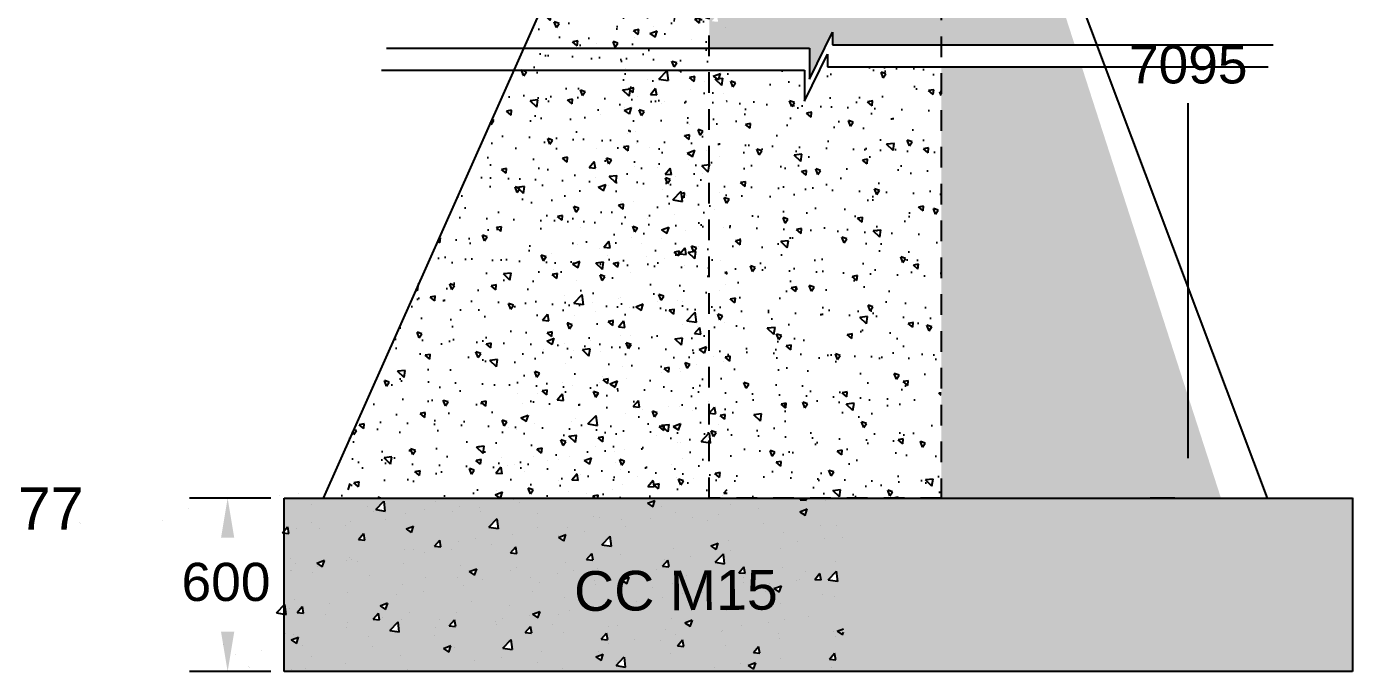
# Model space of a CAD drawing. Header units: metres. Extents: x 323 to 450, y 282 to 479.
# Drawn here: x 377.26 to 385.43, y 293.18 to 297.16 of the extents above; entities that cross this region are included whole.
import ezdxf

# ---------------------------------------------------------------- set-up
doc = ezdxf.new("R2010")
doc.units = ezdxf.units.M
doc.header["$MEASUREMENT"] = 0
doc.linetypes.add('HIDDEN', pattern=[9.525, 6.35, -3.175])
for name, color, linetype in [('DIMENSION', 255, 'Continuous'), ('DRAWING', 7, 'Continuous'), ('HATCH', 7, 'Continuous'), ('TEXT', 255, 'Continuous')]:
    doc.layers.add(name, color=color, linetype=linetype)
doc.styles.get("Standard").update_dxf_attribs({"font": 'arial.ttf'})
pattern_1 = [(140, (0.68134, 1.4796), (0.03137607, 0.3586301), [0.0375, -0.4125]), (85, (0.68134, 1.4796), (-0.37609607, -0.06937567), [0.03, -0.33]), (190.4514, (0.68396, 1.50948), (-0.34471977, 0.2892547), [0.0318701, -0.35057106]), (136.1842, (0.58134, 1.4796), (0.0827595, 0.53362052), [0.05625, -0.61875]), (186.6356, (0.58824, 1.52406), (-0.48705894, 0.46733135), [0.04780514, -0.5258565]), (81.1842, (0.58134, 1.4796), (-0.4870593, 0.467331), [0.045, -0.495]), (111, (0.60634, 1.5296), (0.20130945, 0.29845353), [0.0375, -0.4125]), (56, (0.60634, 1.5296), (-0.36257502, 0.12165767), [0.03, -0.33]), (161.4514, (0.62312, 1.55446), (-0.16126525, 0.42011131), [0.0318701, -0.35057106]), (127.5, (0.68134, 1.47959), (-0.166446927, 0.006079928), [0, -0.326, 0, -0.335, 0, -0.33125]), (97.5, (0.68134, 1.47959), (-0.197205856, 0.13153477), [0, -0.191, 0, -0.3185, 0, -0.12625]), (57.5, (0.68134, 1.36809), (0.011277436, 0.266911218), [0, -0.125, 0, -0.39, 0, -0.5175]), (47.5, (0.68134, 1.3181), (-0.05005249, 0.29159308), [0, -0.1625, 0, -0.259, 0, -0.3675])]

msp = doc.modelspace()

# ---------------------------------------------------------------- hatches: boundary and pattern name
at = {"layer": 'HATCH', "ltscale": 0.02}
h = msp.add_hatch(dxfattribs=at)
h.set_pattern_fill('AR-CONC', color=256, scale=0.05, angle=90, style=0)
h.set_pattern_definition(pattern_1)
h.paths.add_polyline_path([(382.89786, 300.99627), (381.78721, 300.99627), (381.78721, 299.84691), (381.46221, 299.84691), (381.46221, 299.59118), (381.46792, 299.59118), (381.53986, 299.59118), (381.53825, 299.59989), (381.4989, 299.60333), (381.53064, 299.64116), (381.53986, 299.59118), (382.89786, 299.59118)])
h.paths.add_polyline_path([(382.89786, 299.59118), (381.46792, 299.59118), (381.46792, 297.02223), (382.08659, 297.02223), (382.08659, 296.83021), (382.22756, 297.12069), (382.22756, 297.04149), (382.89786, 297.04149)])
h.paths.add_polyline_path([(381.5229, 297.18393), (381.48354, 297.18737), (381.51528, 297.2252)], flags=16)
h.paths.add_polyline_path([(383.7642, 296.90633), (382.89786, 296.90633), (382.89786, 294.24915), (384.62161, 294.24915)])
h.paths.add_polyline_path([(385.43222, 294.24915), (382.06425, 294.24915), (382.06675, 294.23558), (382.0274, 294.23902), (382.0359, 294.24915), (381.46792, 294.24915), (380.1818, 294.24915), (380.18118, 294.2473), (380.17844, 294.24915), (378.84838, 294.24915), (378.84838, 294.04691), (378.86979, 294.07242), (378.8774, 294.03115), (378.84838, 294.03369), (378.84838, 293.5896), (378.85314, 293.59456), (378.8604, 293.53215), (378.84838, 293.53401), (378.84838, 293.18028), (385.43222, 293.18028)])
h.paths.add_polyline_path([(382.25982, 293.736), (382.20137, 293.74507), (382.25256, 293.79841)], flags=16)
h.paths.add_polyline_path([(382.24804, 293.2528), (382.20869, 293.25624), (382.24043, 293.29406)], flags=16)
h.paths.add_polyline_path([(382.1574, 293.74419), (382.11805, 293.74763), (382.14978, 293.78546)], flags=16)
h.paths.add_polyline_path([(382.05887, 294.14266), (382.02591, 294.16489), (382.0723, 294.1827)], flags=16)
h.paths.add_polyline_path([(381.89992, 293.66894), (381.86696, 293.69117), (381.91335, 293.70898)], flags=0)
h.paths.add_polyline_path([(381.77947, 293.29379), (381.74012, 293.29723), (381.77186, 293.33506)], flags=16)
h.paths.add_polyline_path([(381.74096, 293.19521), (381.708, 293.21744), (381.7544, 293.23525)], flags=16)
h.paths.add_polyline_path([(381.68883, 293.78518), (381.64947, 293.78863), (381.68121, 293.82645)], flags=0)
h.paths.add_polyline_path([(381.56261, 293.84413), (381.50416, 293.8532), (381.55535, 293.90654)], flags=16)
h.paths.add_polyline_path([(381.50997, 293.93196), (381.47701, 293.95419), (381.5234, 293.972)], flags=16)
h.paths.add_polyline_path([(381.35102, 293.45823), (381.31806, 293.48046), (381.36445, 293.49827)], flags=16)
h.paths.add_polyline_path([(381.3109, 293.33479), (381.27155, 293.33823), (381.30329, 293.37605)], flags=16)
h.paths.add_polyline_path([(381.22026, 293.82618), (381.1809, 293.82962), (381.21264, 293.86745)], flags=0)
h.paths.add_polyline_path([(381.12002, 294.19498), (381.08706, 294.21721), (381.13346, 294.23502)], flags=16)
h.paths.add_polyline_path([(380.96107, 293.72125), (380.92811, 293.74349), (380.9745, 293.76129)], flags=0)
h.paths.add_polyline_path([(380.95202, 293.20776), (380.89357, 293.21683), (380.94476, 293.27017)], flags=16)
h.paths.add_polyline_path([(380.86541, 293.95226), (380.80696, 293.96133), (380.85815, 294.01467)], flags=16)
h.paths.add_polyline_path([(380.84233, 293.37578), (380.80298, 293.37922), (380.83471, 293.41705)], flags=16)
h.paths.add_polyline_path([(380.80212, 293.24753), (380.76916, 293.26976), (380.81555, 293.28757)], flags=16)
h.paths.add_polyline_path([(380.75168, 293.86717), (380.71233, 293.87062), (380.74407, 293.90844)], flags=16)
h.paths.add_polyline_path([(380.57112, 293.98428), (380.53816, 294.00651), (380.58456, 294.02432)], flags=16)
h.paths.add_polyline_path([(380.41217, 293.51055), (380.37921, 293.53278), (380.4256, 293.55059)], flags=16)
h.paths.add_polyline_path([(380.37376, 293.41678), (380.3344, 293.42022), (380.36614, 293.45804)], flags=16)
h.paths.add_polyline_path([(380.28311, 293.90817), (380.24376, 293.91161), (380.2755, 293.94944)], flags=16)
h.paths.add_polyline_path([(380.25481, 293.31589), (380.19636, 293.32496), (380.24755, 293.3783)], flags=16)
h.paths.add_polyline_path([(380.1682, 294.06039), (380.10975, 294.06946), (380.16094, 294.1228)], flags=16)
h.paths.add_polyline_path([(380.02222, 293.77357), (379.98926, 293.79581), (380.03566, 293.81361)], flags=16)
h.paths.add_polyline_path([(379.90519, 293.45777), (379.86583, 293.46121), (379.89757, 293.49904)], flags=16)
h.paths.add_polyline_path([(379.86327, 293.29985), (379.83031, 293.32208), (379.8767, 293.33989)], flags=16)
h.paths.add_polyline_path([(379.81454, 293.94916), (379.77519, 293.9526), (379.80693, 293.99043)], flags=16)
h.paths.add_polyline_path([(379.63228, 294.0366), (379.59932, 294.05883), (379.64571, 294.07664)], flags=16)
h.paths.add_polyline_path([(379.5576, 293.42402), (379.49916, 293.43309), (379.55034, 293.48643)], flags=16)
h.paths.add_polyline_path([(379.47332, 293.56287), (379.44036, 293.5851), (379.48676, 293.60291)], flags=16)
h.paths.add_polyline_path([(379.47099, 294.16852), (379.41255, 294.17759), (379.46373, 294.23093)], flags=16)
h.paths.add_polyline_path([(379.43661, 293.49877), (379.39726, 293.50221), (379.429, 293.54003)], flags=16)
h.paths.add_polyline_path([(379.34597, 293.99016), (379.30662, 293.9936), (379.33836, 294.03143)], flags=16)
h.paths.add_polyline_path([(379.08338, 293.82589), (379.05042, 293.84813), (379.09681, 293.86593)], flags=16)
h.paths.add_polyline_path([(378.96804, 293.53976), (378.92869, 293.5432), (378.96043, 293.58103)], flags=16)
h.paths.add_polyline_path([(378.92442, 293.35217), (378.89147, 293.3744), (378.93786, 293.39221)], flags=16)
h.paths.add_polyline_path([(382.89786, 299.59118), (382.89786, 297.04149), (383.72058, 297.04149)])
h.paths.add_polyline_path([(381.86405, 299.38155), (382.50173, 299.38155), (382.50173, 299.02381), (381.86405, 299.02381)], flags=24)
h.paths.add_polyline_path([(381.42363, 297.63263), (382.90057, 297.64313), (382.89787, 298.02338), (381.42092, 298.01287)], flags=9)
h.paths.add_polyline_path([(380.47806, 293.4843), (381.955, 293.49481), (381.9523, 293.87505), (380.47536, 293.86455)], flags=24)
h = msp.add_hatch(dxfattribs=at)
h.set_pattern_fill('AR-CONC', color=256, scale=0.05, angle=90, style=0)
h.set_pattern_definition(pattern_1)
h.paths.add_polyline_path([(379.08786, 294.24915), (380.17844, 294.24915), (380.14822, 294.26953), (380.19461, 294.28734), (380.1818, 294.24915), (381.46792, 294.24915), (381.46792, 294.58989), (381.41755, 294.5977), (381.46792, 294.6502), (381.46792, 297.02223), (380.32337, 297.02223)])
h.paths.add_polyline_path([(380.47214, 295.38262), (380.47976, 295.34135), (380.4404, 295.34479)], flags=16)
h.paths.add_polyline_path([(380.51252, 295.23479), (380.49908, 295.19475), (380.46612, 295.21698)], flags=16)
h.paths.add_polyline_path([(380.34013, 294.72102), (380.35356, 294.76107), (380.30717, 294.74326)], flags=16)
h.paths.add_polyline_path([(380.5704, 294.84996), (380.56279, 294.89122), (380.53105, 294.8534)], flags=16)
h.paths.add_polyline_path([(380.68492, 295.50368), (380.69218, 295.44126), (380.63374, 295.45033)], flags=16)
h.paths.add_polyline_path([(380.18486, 294.44083), (380.15312, 294.403), (380.19247, 294.39956)], flags=16)
h.paths.add_polyline_path([(380.62508, 295.69071), (380.65804, 295.66848), (380.67147, 295.70852)], flags=16)
h.paths.add_polyline_path([(380.7788, 294.69676), (380.77153, 294.75918), (380.72035, 294.70583)], flags=16)
h.paths.add_polyline_path([(380.90246, 294.97177), (380.88903, 294.93173), (380.85607, 294.95396)], flags=16)
h.paths.add_polyline_path([(380.94071, 295.34162), (380.94833, 295.30035), (380.90897, 295.30379)], flags=16)
h.paths.add_polyline_path([(380.85007, 295.83301), (380.85768, 295.79174), (380.81833, 295.79519)], flags=16)
h.paths.add_polyline_path([(380.73008, 294.458), (380.74351, 294.49804), (380.69712, 294.48023)], flags=16)
h.paths.add_polyline_path([(380.66104, 294.35856), (380.62169, 294.36201), (380.65343, 294.39983)], flags=16)
h.paths.add_polyline_path([(381.06142, 295.44549), (381.04798, 295.40545), (381.01502, 295.42768)], flags=16)
h.paths.add_polyline_path([(381.03897, 294.80896), (381.03136, 294.85023), (380.99962, 294.8124)], flags=16)
h.paths.add_polyline_path([(380.81699, 296.1422), (380.83042, 296.18224), (380.78403, 296.16443)], flags=16)
h.paths.add_polyline_path([(380.75943, 296.3244), (380.76704, 296.28313), (380.72769, 296.28658)], flags=16)
h.paths.add_polyline_path([(381.17398, 295.90141), (381.20694, 295.87918), (381.22037, 295.91922)], flags=16)
h.paths.add_polyline_path([(381.38213, 295.39555), (381.38939, 295.33313), (381.33094, 295.3422)], flags=16)
h.paths.add_polyline_path([(381.29241, 294.70875), (381.27898, 294.66871), (381.24602, 294.69094)], flags=16)
h.paths.add_polyline_path([(381.31864, 295.79202), (381.32625, 295.75075), (381.2869, 295.75419)], flags=16)
h.paths.add_polyline_path([(381.40928, 295.30063), (381.4169, 295.25936), (381.37754, 295.2628)], flags=16)
h.paths.add_polyline_path([(381.12961, 294.31757), (381.122, 294.35884), (381.09026, 294.32101)], flags=16)
h.paths.add_polyline_path([(381.45136, 295.18247), (381.43793, 295.14243), (381.40497, 295.16466)], flags=16)
h.paths.add_polyline_path([(381.29552, 296.14005), (381.30278, 296.07764), (381.24433, 296.0867)], flags=16)
h.paths.add_polyline_path([(381.228, 296.28341), (381.23561, 296.24214), (381.19626, 296.24558)], flags=16)
h.paths.add_polyline_path([(380.97594, 296.61593), (380.98938, 296.65597), (380.94298, 296.63816)], flags=16)
h.paths.add_polyline_path([(381.36589, 296.3529), (381.37932, 296.39294), (381.33293, 296.37514)], flags=16)
h.paths.add_polyline_path([(381.13736, 296.7748), (381.14497, 296.73353), (381.10561, 296.73697)], flags=16)
h.paths.add_polyline_path([(381.15772, 296.8312), (381.21617, 296.82214), (381.20891, 296.88455)], flags=16)
h.paths.add_polyline_path([(381.46792, 297.02223), (381.46792, 299.59118), (380.32337, 297.02223)])
h.paths.add_polyline_path([(381.05433, 297.22492), (381.04671, 297.26619), (381.01497, 297.22837)], flags=16)
h.paths.add_polyline_path([(381.14833, 297.12969), (381.1349, 297.08965), (381.10193, 297.11188)], flags=16)
h.paths.add_polyline_path([(381.1223, 297.62905), (381.12956, 297.56664), (381.07111, 297.5757)], flags=16)
h.paths.add_polyline_path([(380.96368, 297.71631), (380.95607, 297.75759), (380.92433, 297.71976)], flags=16)
h.paths.add_polyline_path([(381.29385, 297.56338), (381.30728, 297.60342), (381.26089, 297.58561)], flags=16)
h.paths.add_polyline_path([(381.42464, 297.71659), (381.43225, 297.67532), (381.3929, 297.67876)], flags=16)
h.paths.add_polyline_path([(381.4528, 298.0371), (381.46624, 298.07714), (381.41984, 298.05933)], flags=16)
h.paths.add_polyline_path([(381.34161, 298.16671), (381.334, 298.20798), (381.30226, 298.17015)], flags=16)
h.paths.add_polyline_path([(381.01284, 298.31581), (381.04114, 298.32667), (381.03569, 298.37356), (380.9845, 298.3202)], flags=16)
h.paths.add_polyline_path([(381.25097, 298.6581), (381.24335, 298.69937), (381.21161, 298.66155)], flags=16)
h.paths.add_polyline_path([(381.18885, 298.79608), (381.23524, 298.81389), (381.22181, 298.77385)], flags=16)
h.paths.add_polyline_path([(381.3478, 299.26981), (381.3942, 299.28762), (381.38076, 299.24757)], flags=16)
h = msp.add_hatch(dxfattribs=at)
h.set_pattern_fill('AR-CONC', color=256, scale=0.05, angle=90, style=0)
h.set_pattern_definition(pattern_1)
h.paths.add_polyline_path([(382.89786, 296.90633), (382.19659, 296.90633), (382.19659, 296.98553), (382.05561, 296.69505), (382.05561, 296.88707), (381.46792, 296.88707), (381.46792, 294.77143), (381.46819, 294.77141), (381.49993, 294.80923), (381.50754, 294.76797), (381.46819, 294.77141), (381.46792, 294.77109), (381.46792, 294.65806), (381.476, 294.58863), (381.46792, 294.58989), (381.46792, 294.24915), (382.89786, 294.24915)])
h.paths.add_polyline_path([(381.49188, 296.84886), (381.53828, 296.86667), (381.52484, 296.82663)], flags=16)

# ---------------------------------------------------------------- linework, layer by layer
at = {"layer": 'DIMENSION', "ltscale": 0.02}
for p, q in [((384.41989, 294.49413), (384.41989, 296.6825)), ((378.76672, 294.24915), (378.2648, 294.24915)), ((384.33823, 294.24915), (384.18471, 294.24915)), ((378.76672, 293.18028), (378.2648, 293.18028))]:
    msp.add_line(p, q, dxfattribs=at)
for points in [[(384.37906, 294.49413), (384.46072, 294.49413), (384.41989, 294.24915)], [(378.45915, 294.00417), (378.54081, 294.00417), (378.49998, 294.24915)], [(378.45915, 293.42526), (378.54081, 293.42526), (378.49998, 293.18028)]]:
    msp.add_solid(points, dxfattribs=at)
at = {"layer": 'DRAWING', "ltscale": 0.02}
for p, q in [((381.46792, 299.59118), (379.08786, 294.24915)), ((382.08659, 296.83021), (382.22756, 297.12069)), ((382.22756, 297.12069), (382.22756, 297.04149)), ((379.4793, 297.02223), (382.08659, 297.02223)), ((382.05561, 296.69505), (382.19659, 296.98553)), ((382.08659, 297.02223), (382.08659, 296.83021)), ((382.19659, 296.98553), (382.19659, 296.90633)), ((382.22756, 297.04149), (384.94318, 297.04149)), ((379.44833, 296.88707), (382.05561, 296.88707)), ((382.05561, 296.88707), (382.05561, 296.69505)), ((382.19659, 296.90633), (384.91221, 296.90633)), ((378.84838, 294.24915), (385.43222, 294.24915)), ((378.84838, 293.18028), (378.84838, 294.24915)), ((385.43222, 294.25117), (385.43222, 293.18028)), ((385.43222, 293.18028), (378.84838, 293.18028))]:
    msp.add_line(p, q, dxfattribs=at)
at = {"layer": 'DRAWING', "linetype": 'HIDDEN', "ltscale": 0.02}
for p, q in [((381.46792, 294.24915), (381.46792, 299.59118)), ((382.89786, 299.59118), (382.89786, 294.24915)), ((382.89786, 294.24915), (381.46792, 294.24915))]:
    msp.add_line(p, q, dxfattribs=at)
at = {"layer": 'DRAWING', "ltscale": 0.02}
msp.add_lwpolyline([(382.89786, 299.59118), (384.90556, 294.24915)], dxfattribs=at)
at = {"layer": 'HATCH', "ltscale": 0.02}
for p, q in [((381.10193, 297.11188), (381.14768, 297.12944)), ((381.12546, 297.15244), (381.12546, 297.15244)), ((381.13483, 297.08945), (381.14807, 297.12893)), ((381.5676, 297.14759), (381.5676, 297.14759)), ((380.77054, 297.05035), (380.77054, 297.05035)), ((381.00788, 297.08931), (381.00788, 297.08931)), ((381.10193, 297.11188), (381.13443, 297.08996)), ((381.15152, 297.11575), (381.15152, 297.11575)), ((381.35661, 297.07457), (381.35661, 297.07457)), ((380.9536, 296.89478), (380.9536, 296.89478)), ((381.15772, 296.8312), (381.2086, 296.88423)), ((381.21622, 296.8217), (381.209, 296.88374)), ((381.0889, 296.83026), (381.0889, 296.83026)), ((381.15772, 296.8312), (381.21582, 296.82219)), ((381.43763, 296.81552), (381.43763, 296.81552)), ((381.49188, 296.84886), (381.53762, 296.86642)), ((381.49188, 296.84886), (381.52438, 296.82694)), ((381.52477, 296.82643), (381.53802, 296.8659)), ((381.02345, 296.7261), (381.02345, 296.7261)), ((381.10561, 296.73697), (381.13711, 296.77451)), ((381.10561, 296.73697), (381.14466, 296.73356)), ((381.14506, 296.73304), (381.13751, 296.77399)), ((381.35343, 296.76792), (381.35343, 296.76792)), ((381.55755, 296.74369), (381.55755, 296.74369)), ((380.78174, 296.63712), (380.78174, 296.63712)), ((380.94298, 296.63816), (380.98872, 296.65572)), ((380.94298, 296.63816), (380.97548, 296.61624)), ((380.94529, 296.65865), (380.94529, 296.65865)), ((380.97587, 296.61572), (380.98912, 296.6552)), ((381.17657, 296.67829), (381.17657, 296.67829)), ((381.1927, 296.69122), (381.1927, 296.69122)), ((381.57419, 296.69598), (381.57767, 296.70013)), ((381.57419, 296.69598), (381.57767, 296.69567)), ((380.79559, 296.6129), (380.79559, 296.6129)), ((380.96168, 296.49644), (380.96168, 296.49644)), ((381.01551, 296.50863), (381.01551, 296.50863)), ((381.31042, 296.4817), (381.31042, 296.4817)), ((381.34548, 296.55045), (381.34548, 296.55045)), ((381.43343, 296.48788), (381.43343, 296.48788)), ((380.77343, 296.40099), (380.77343, 296.40099)), ((381.02085, 296.43356), (381.02085, 296.43356)), ((381.09942, 296.40868), (381.09942, 296.40868)), ((381.33293, 296.37514), (381.37867, 296.39269)), ((381.36582, 296.3527), (381.37907, 296.39218)), ((381.44816, 296.39395), (381.44816, 296.39395)), ((380.72769, 296.28658), (380.75918, 296.32411)), ((380.76713, 296.28264), (380.75958, 296.32359)), ((381.33293, 296.37514), (381.36542, 296.35322)), ((381.33754, 296.33298), (381.33754, 296.33298)), ((381.53058, 296.3539), (381.53058, 296.3539)), ((380.72769, 296.28658), (380.76673, 296.28316)), ((381.00756, 296.29115), (381.00756, 296.29115)), ((381.1496, 296.2885), (381.1496, 296.2885)), ((381.19626, 296.24558), (381.22775, 296.28312)), ((381.19626, 296.24558), (381.23531, 296.24217)), ((381.2357, 296.24165), (381.22815, 296.2826)), ((381.26157, 296.23022), (381.26157, 296.23022)), ((381.42511, 296.25175), (381.42511, 296.25175)), ((380.76861, 296.22311), (380.76861, 296.22311)), ((380.78403, 296.16443), (380.82977, 296.18199)), ((380.78403, 296.16443), (380.81652, 296.14251)), ((380.81692, 296.142), (380.83017, 296.18148)), ((380.83171, 296.16437), (380.83171, 296.16437)), ((380.84899, 296.1759), (380.84899, 296.1759)), ((381.18045, 296.14963), (381.18045, 296.14963)), ((381.30613, 296.14507), (381.30613, 296.14507)), ((380.92515, 296.07967), (380.92515, 296.07967)), ((380.99962, 296.07368), (380.99962, 296.07368)), ((381.24433, 296.0867), (381.29521, 296.13973)), ((381.24433, 296.0867), (381.30243, 296.07769)), ((381.30283, 296.0772), (381.29561, 296.13924)), ((381.32959, 296.1155), (381.32959, 296.1155)), ((381.52918, 296.1349), (381.52918, 296.1349)), ((381.25325, 295.99409), (381.25325, 295.99409)), ((381.50067, 296.02666), (381.50067, 296.02666)), ((380.67713, 295.91824), (380.67713, 295.91824)), ((381.08971, 295.97256), (381.08971, 295.97256)), ((381.17398, 295.90141), (381.21972, 295.91897)), ((381.17398, 295.90141), (381.20647, 295.87949)), ((381.20687, 295.87898), (381.22011, 295.91845)), ((381.55563, 295.91645), (381.55563, 295.91645)), ((380.70449, 295.83055), (380.70449, 295.83055)), ((380.81833, 295.79519), (380.84982, 295.83272)), ((380.85777, 295.79125), (380.85022, 295.8322)), ((380.99167, 295.85621), (380.99167, 295.85621)), ((381.17464, 295.85105), (381.17464, 295.85105)), ((381.32165, 295.89803), (381.32165, 295.89803)), ((380.4935, 295.75753), (380.4935, 295.75753)), ((380.65626, 295.81021), (380.65626, 295.81021)), ((380.79366, 295.78565), (380.79366, 295.78565)), ((380.81833, 295.79519), (380.85738, 295.79177)), ((380.84224, 295.74279), (380.84224, 295.74279)), ((381.05323, 295.81581), (381.05323, 295.81581)), ((381.08139, 295.73643), (381.08139, 295.73643)), ((381.2869, 295.75419), (381.3184, 295.79172)), ((381.2869, 295.75419), (381.32595, 295.75078)), ((381.32634, 295.75026), (381.31879, 295.79121)), ((381.32881, 295.769), (381.32881, 295.769)), ((381.40196, 295.80108), (381.40196, 295.80108)), ((380.50527, 295.66058), (380.50527, 295.66058)), ((380.62508, 295.69071), (380.67082, 295.70827)), ((380.62508, 295.69071), (380.65757, 295.66879)), ((380.65797, 295.66827), (380.67121, 295.70775)), ((380.91785, 295.7149), (380.91785, 295.7149)), ((381.19097, 295.72806), (381.19097, 295.72806)), ((381.31371, 295.68056), (381.31371, 295.68056)), ((381.53971, 295.71332), (381.53971, 295.71332)), ((380.64831, 295.59274), (380.64831, 295.59274)), ((380.98373, 295.63874), (380.98373, 295.63874)), ((381.56392, 295.63839), (381.57767, 295.64367)), ((381.56392, 295.63839), (381.57767, 295.62911)), ((380.57452, 295.49848), (380.57452, 295.49848)), ((380.63374, 295.45033), (380.68462, 295.50336)), ((380.69224, 295.44083), (380.68502, 295.50287)), ((381.15695, 295.51134), (381.15695, 295.51134)), ((381.52865, 295.52666), (381.52865, 295.52666)), ((381.56953, 295.56566), (381.56953, 295.56566)), ((380.63374, 295.45033), (380.69184, 295.44132)), ((380.74599, 295.45723), (380.74599, 295.45723)), ((380.90954, 295.47877), (380.90954, 295.47877)), ((380.92326, 295.48374), (380.92326, 295.48374)), ((380.97579, 295.42126), (380.97579, 295.42126)), ((381.01502, 295.42768), (381.06076, 295.44524)), ((381.01502, 295.42768), (381.04752, 295.40577)), ((381.04792, 295.40525), (381.06116, 295.44473)), ((381.14767, 295.46126), (381.14767, 295.46126)), ((381.27199, 295.46901), (381.27199, 295.46901)), ((381.30576, 295.46309), (381.30576, 295.46309)), ((380.4404, 295.34479), (380.4719, 295.38232)), ((380.4404, 295.34479), (380.47945, 295.34137)), ((380.47985, 295.34086), (380.47229, 295.38181)), ((380.64037, 295.37527), (380.64037, 295.37527)), ((380.76669, 295.39587), (380.76669, 295.39587)), ((380.90897, 295.30379), (380.94047, 295.34133)), ((380.94842, 295.29986), (380.94086, 295.34081)), ((381.33094, 295.3422), (381.38182, 295.39523)), ((381.33094, 295.3422), (381.38904, 295.33319)), ((381.38944, 295.3327), (381.38222, 295.39474)), ((381.56122, 295.32953), (381.56122, 295.32953)), ((380.90897, 295.30379), (380.94802, 295.30038)), ((380.92322, 295.25243), (380.92322, 295.25243)), ((380.9851, 295.25368), (380.9851, 295.25368)), ((381.29782, 295.24561), (381.29782, 295.24561)), ((381.30421, 295.31782), (381.30421, 295.31782)), ((381.37754, 295.2628), (381.40904, 295.30033)), ((381.37754, 295.2628), (381.41659, 295.25938)), ((381.39767, 295.30799), (381.39767, 295.30799)), ((381.41699, 295.25887), (381.40943, 295.29982)), ((380.44731, 295.16466), (380.44731, 295.16466)), ((380.46612, 295.21698), (380.51186, 295.23454)), ((380.46612, 295.21698), (380.49862, 295.19506)), ((380.49902, 295.19455), (380.51226, 295.23403)), ((380.54224, 295.18703), (380.54224, 295.18703)), ((380.57414, 295.19957), (380.57414, 295.19957)), ((380.73768, 295.2211), (380.73768, 295.2211)), ((380.96784, 295.20379), (380.96784, 295.20379)), ((381.40497, 295.16466), (381.45071, 295.18222)), ((381.40497, 295.16466), (381.43747, 295.14274)), ((381.43786, 295.14223), (381.45111, 295.18171)), ((380.63243, 295.15779), (380.63243, 295.15779)), ((380.79604, 295.14992), (380.79604, 295.14992)), ((381.49351, 295.12045), (381.49351, 295.12045)), ((381.5537, 295.08921), (381.5537, 295.08921)), ((380.58505, 295.0769), (380.58505, 295.0769)), ((380.93378, 295.06217), (380.93378, 295.06217)), ((381.17272, 295.02381), (381.17272, 295.02381)), ((381.22582, 295.05033), (381.22582, 295.05033)), ((381.28252, 295.04743), (381.28252, 295.04743)), ((381.28987, 295.02814), (381.28987, 295.02814)), ((381.38936, 295.07186), (381.38936, 295.07186)), ((380.56582, 294.96344), (380.56582, 294.96344)), ((380.62448, 294.94032), (380.62448, 294.94032)), ((380.79173, 294.95841), (380.79173, 294.95841)), ((380.81324, 294.99602), (380.81324, 294.99602)), ((380.85607, 294.95396), (380.90181, 294.97152)), ((380.85607, 294.95396), (380.88857, 294.93204)), ((380.88896, 294.93153), (380.90221, 294.971)), ((380.9599, 294.98632), (380.9599, 294.98632)), ((380.28518, 294.89134), (380.28518, 294.89134)), ((380.41075, 294.89302), (380.41075, 294.89302)), ((380.53105, 294.8534), (380.56254, 294.89093)), ((380.53105, 294.8534), (380.57009, 294.84998)), ((380.57049, 294.84946), (380.56294, 294.89041)), ((380.99962, 294.8124), (381.03111, 294.84994)), ((381.03906, 294.80847), (381.03151, 294.84942)), ((381.46492, 294.84678), (381.46492, 294.84678)), ((380.30717, 294.74326), (380.35291, 294.76081)), ((380.31734, 294.83259), (380.31734, 294.83259)), ((380.34006, 294.72082), (380.35331, 294.7603)), ((380.66607, 294.81785), (380.66607, 294.81785)), ((380.72035, 294.70583), (380.77123, 294.75886)), ((380.77885, 294.69633), (380.77163, 294.75837)), ((380.95196, 294.76885), (380.95196, 294.76885)), ((380.99962, 294.8124), (381.03866, 294.80899)), ((381.01481, 294.80312), (381.01481, 294.80312)), ((381.05396, 294.79267), (381.05396, 294.79267)), ((381.2175, 294.8142), (381.2175, 294.8142)), ((381.28193, 294.81067), (381.28193, 294.81067)), ((381.36354, 294.78838), (381.36354, 294.78838)), ((381.46819, 294.77141), (381.49968, 294.80894)), ((381.46819, 294.77141), (381.50724, 294.76799)), ((381.50763, 294.76747), (381.50008, 294.80842)), ((380.23042, 294.68425), (380.23042, 294.68425)), ((380.27723, 294.67387), (380.27723, 294.67387)), ((380.30717, 294.74326), (380.33967, 294.72134)), ((380.39396, 294.70578), (380.39396, 294.70578)), ((380.61654, 294.72285), (380.61654, 294.72285)), ((380.64138, 294.73836), (380.64138, 294.73836)), ((380.72035, 294.70583), (380.77845, 294.69682)), ((381.24602, 294.69094), (381.29176, 294.7085)), ((381.24602, 294.69094), (381.27851, 294.66902)), ((381.27891, 294.6685), (381.29215, 294.70798)), ((381.52673, 294.69942), (381.52673, 294.69942)), ((381.14574, 294.63402), (381.14574, 294.63402)), ((381.27399, 294.59319), (381.27399, 294.59319)), ((381.41755, 294.5977), (381.46844, 294.65073)), ((381.41755, 294.5977), (381.47565, 294.58869)), ((381.47605, 294.5882), (381.46883, 294.65024)), ((380.76476, 294.56862), (380.76476, 294.56862)), ((380.8821, 294.53501), (380.8821, 294.53501)), ((380.94401, 294.55137), (380.94401, 294.55137)), ((381.04564, 294.55654), (381.04564, 294.55654)), ((381.29306, 294.58912), (381.29306, 294.58912)), ((380.15312, 294.403), (380.18461, 294.44053)), ((380.19256, 294.39907), (380.18501, 294.44002)), ((380.19012, 294.49877), (380.19012, 294.49877)), ((380.2221, 294.44812), (380.2221, 294.44812)), ((380.26929, 294.45639), (380.26929, 294.45639)), ((380.38378, 294.50323), (380.38378, 294.50323)), ((380.46952, 294.4807), (380.46952, 294.4807)), ((380.53885, 294.48403), (380.53885, 294.48403)), ((380.60859, 294.50538), (380.60859, 294.50538)), ((380.69712, 294.48023), (380.74286, 294.49779)), ((380.69712, 294.48023), (380.72961, 294.45832)), ((380.73001, 294.4578), (380.74325, 294.49728)), ((380.88759, 294.4693), (380.88759, 294.4693)), ((381.23633, 294.45456), (381.23633, 294.45456)), ((381.30228, 294.49058), (381.30228, 294.49058)), ((380.15312, 294.403), (380.19217, 294.39959)), ((380.32786, 294.41101), (380.32786, 294.41101)), ((380.54031, 294.35979), (380.54031, 294.35979)), ((380.62169, 294.36201), (380.65318, 294.39954)), ((380.62169, 294.36201), (380.66074, 294.35859)), ((380.66113, 294.35807), (380.65358, 294.39902)), ((380.6766, 294.39628), (380.6766, 294.39628)), ((380.9213, 294.42519), (380.9213, 294.42519)), ((381.02533, 294.38154), (381.02533, 294.38154)), ((381.09026, 294.32101), (381.12175, 294.35854)), ((381.1297, 294.31708), (381.12215, 294.35803)), ((381.26604, 294.37572), (381.26604, 294.37572)), ((381.37407, 294.36681), (381.37407, 294.36681)), ((381.53378, 294.38577), (381.53378, 294.38577)), ((378.93462, 294.27777), (378.93462, 294.27777)), ((379.24226, 294.29942), (379.25551, 294.3389)), ((380.14822, 294.26953), (380.19396, 294.28709)), ((380.14822, 294.26953), (380.17844, 294.24915)), ((380.15933, 294.29439), (380.15933, 294.29439)), ((380.1818, 294.24915), (380.19435, 294.28658)), ((380.60065, 294.2879), (380.60065, 294.2879)), ((380.71024, 294.27735), (380.71024, 294.27735)), ((380.87378, 294.29888), (380.87378, 294.29888)), ((380.93607, 294.3339), (380.93607, 294.3339)), ((381.09026, 294.32101), (381.12931, 294.3176)), ((381.1212, 294.33146), (381.1212, 294.33146)), ((381.55883, 294.28002), (381.57767, 294.30247)), ((381.55883, 294.28002), (381.57767, 294.27837)), ((378.25989, 294.18279), (378.25989, 294.18279)), ((378.82245, 294.26385), (378.82245, 294.26385)), ((378.85984, 294.24164), (378.85984, 294.24164)), ((379.01394, 294.2109), (379.01394, 294.2109)), ((379.36268, 294.19617), (379.36268, 294.19617)), ((379.41255, 294.17759), (379.46343, 294.23062)), ((379.47104, 294.16809), (379.46383, 294.23013)), ((379.77835, 294.229), (379.77835, 294.229)), ((379.93137, 294.1971), (379.93137, 294.1971)), ((380.05025, 294.19046), (380.05025, 294.19046)), ((380.17844, 294.24915), (380.18071, 294.24761)), ((380.18111, 294.2471), (380.1818, 294.24915)), ((380.26135, 294.23892), (380.26135, 294.23892)), ((380.29766, 294.22303), (380.29766, 294.22303)), ((381.08706, 294.21721), (381.13281, 294.23477)), ((381.08706, 294.21721), (381.11956, 294.19529)), ((381.11996, 294.19478), (381.1332, 294.23426)), ((381.17079, 294.19657), (381.17079, 294.19657)), ((381.55177, 294.26196), (381.55177, 294.26196)), ((381.5974, 294.20723), (381.5974, 294.20723)), ((382.0274, 294.23902), (382.0359, 294.24915)), ((382.0274, 294.23902), (382.06645, 294.23561)), ((382.06684, 294.23509), (382.06425, 294.24915)), ((382.18546, 294.23653), (382.18546, 294.23653)), ((377.58795, 294.10133), (377.58795, 294.10133)), ((378.09788, 294.11085), (378.09788, 294.11085)), ((379.25665, 294.10212), (379.25665, 294.10212)), ((379.39736, 294.1636), (379.39736, 294.1636)), ((379.41255, 294.17759), (379.47065, 294.16858)), ((379.47413, 294.11461), (379.47413, 294.11461)), ((379.59595, 294.1511), (379.59595, 294.1511)), ((379.71141, 294.18143), (379.71141, 294.18143)), ((379.8867, 294.16893), (379.8867, 294.16893)), ((380.06015, 294.1667), (380.06015, 294.1667)), ((380.10975, 294.06946), (380.16063, 294.12249)), ((380.16825, 294.05996), (380.16103, 294.122)), ((380.40888, 294.15196), (380.40888, 294.15196)), ((380.75762, 294.13723), (380.75762, 294.13723)), ((380.78981, 294.13117), (380.78981, 294.13117)), ((380.92812, 294.11643), (380.92812, 294.11643)), ((381.10635, 294.12249), (381.10635, 294.12249)), ((381.2581, 294.15825), (381.2581, 294.15825)), ((381.36192, 294.12811), (381.36192, 294.12811)), ((381.45509, 294.10776), (381.45509, 294.10776)), ((381.52546, 294.14964), (381.52546, 294.14964)), ((381.77288, 294.18222), (381.77288, 294.18222)), ((382.02591, 294.16489), (382.07165, 294.18245)), ((382.02591, 294.16489), (382.05841, 294.14297)), ((382.0588, 294.14246), (382.07205, 294.18193)), ((377.5945, 294.09497), (377.5945, 294.09497)), ((378.83805, 294.03459), (378.86954, 294.07213)), ((378.83805, 294.03459), (378.8771, 294.03118)), ((378.87749, 294.03066), (378.86994, 294.07161)), ((378.92667, 294.0603), (378.92667, 294.0603)), ((379.01638, 294.0982), (379.01638, 294.0982)), ((379.06317, 294.06051), (379.06317, 294.06051)), ((379.22671, 294.08204), (379.22671, 294.08204)), ((379.30662, 293.9936), (379.33811, 294.03113)), ((379.34606, 293.98967), (379.33851, 294.03062)), ((379.59932, 294.05883), (379.64506, 294.07639)), ((379.59932, 294.05883), (379.63181, 294.03691)), ((379.63221, 294.0364), (379.64546, 294.07587)), ((380.10975, 294.06946), (380.16785, 294.06045)), ((380.2534, 294.02145), (380.2534, 294.02145)), ((380.40882, 294.06577), (380.40882, 294.06577)), ((380.53816, 294.00651), (380.58391, 294.02407)), ((380.53838, 294.01969), (380.53838, 294.01969)), ((380.57106, 293.98408), (380.5843, 294.02355)), ((380.59271, 294.07043), (380.59271, 294.07043)), ((380.70193, 294.04122), (380.70193, 294.04122)), ((380.94934, 294.07379), (380.94934, 294.07379)), ((381.80382, 294.09302), (381.80382, 294.09302)), ((381.92488, 294.03576), (381.92488, 294.03576)), ((382.15256, 294.07829), (382.15256, 294.07829)), ((382.25485, 294.07758), (382.25485, 294.07758)), ((379.30662, 293.9936), (379.34567, 293.99018)), ((379.77519, 293.9526), (379.80668, 293.99014)), ((379.77519, 293.9526), (379.81424, 293.94919)), ((379.81463, 293.94867), (379.80708, 293.98962)), ((379.92343, 293.97963), (379.92343, 293.97963)), ((380.02784, 294.00038), (380.02784, 294.00038)), ((380.12581, 293.96537), (380.12581, 293.96537)), ((380.24376, 293.91161), (380.27526, 293.94914)), ((380.2832, 293.90768), (380.27565, 293.94863)), ((380.53816, 294.00651), (380.57066, 293.98459)), ((380.80696, 293.96133), (380.85784, 294.01436)), ((380.80696, 293.96133), (380.86506, 293.95232)), ((380.86546, 293.95183), (380.85824, 294.01387)), ((381.25016, 293.94078), (381.25016, 293.94078)), ((381.47701, 293.95419), (381.52275, 293.97175)), ((381.47701, 293.95419), (381.50951, 293.93227)), ((381.5099, 293.93176), (381.52315, 293.97123)), ((381.58946, 293.98976), (381.58946, 293.98976)), ((381.90578, 293.93757), (381.90578, 293.93757)), ((382.0136, 293.97887), (382.0136, 293.97887)), ((382.17714, 294.0004), (382.17714, 294.0004)), ((382.28677, 294.00297), (382.28677, 294.00297)), ((378.88673, 293.87708), (378.88673, 293.87708)), ((379.05042, 293.84813), (379.09616, 293.86568)), ((379.08331, 293.82569), (379.09656, 293.86517)), ((379.23546, 293.86234), (379.23546, 293.86234)), ((379.2487, 293.88465), (379.2487, 293.88465)), ((379.26587, 293.86959), (379.26587, 293.86959)), ((379.30227, 293.85695), (379.30227, 293.85695)), ((379.58801, 293.93363), (379.58801, 293.93363)), ((379.64686, 293.93498), (379.64686, 293.93498)), ((379.71485, 293.91127), (379.71485, 293.91127)), ((379.87839, 293.9328), (379.87839, 293.9328)), ((380.24376, 293.91161), (380.28281, 293.90819)), ((380.71233, 293.87062), (380.74383, 293.90815)), ((380.71233, 293.87062), (380.75138, 293.8672)), ((380.75177, 293.86668), (380.74422, 293.90763)), ((380.92018, 293.89896), (380.92018, 293.89896)), ((381.1809, 293.82962), (381.2124, 293.86715)), ((381.19007, 293.87045), (381.19007, 293.87045)), ((381.22035, 293.82569), (381.21279, 293.86664)), ((381.35361, 293.89198), (381.35361, 293.89198)), ((381.50416, 293.8532), (381.55505, 293.90623)), ((381.5248, 293.87218), (381.5248, 293.87218)), ((381.56266, 293.84369), (381.55545, 293.90574)), ((381.60102, 293.92455), (381.60102, 293.92455)), ((382.24691, 293.8601), (382.24691, 293.8601)), ((378.88489, 293.80419), (378.88489, 293.80419)), ((378.89131, 293.80285), (378.89131, 293.80285)), ((378.91873, 293.84283), (378.91873, 293.84283)), ((379.02447, 293.78933), (379.02447, 293.78933)), ((379.05042, 293.84813), (379.08291, 293.82621)), ((379.05485, 293.82438), (379.05485, 293.82438)), ((379.37321, 293.77459), (379.37321, 293.77459)), ((379.5842, 293.84761), (379.5842, 293.84761)), ((379.93293, 293.83288), (379.93293, 293.83288)), ((379.98926, 293.79581), (380.03501, 293.81336)), ((379.98926, 293.79581), (380.02176, 293.77389)), ((380.02216, 293.77337), (380.0354, 293.81285)), ((380.24546, 293.80398), (380.24546, 293.80398)), ((380.28167, 293.81814), (380.28167, 293.81814)), ((380.53007, 293.78356), (380.53007, 293.78356)), ((380.58476, 293.85296), (380.58476, 293.85296)), ((380.6304, 293.80341), (380.6304, 293.80341)), ((380.77749, 293.81613), (380.77749, 293.81613)), ((380.97914, 293.78867), (380.97914, 293.78867)), ((381.14382, 293.80678), (381.14382, 293.80678)), ((381.1809, 293.82962), (381.21995, 293.8262)), ((381.50416, 293.8532), (381.56226, 293.84419)), ((381.64947, 293.78863), (381.68097, 293.82616)), ((381.64947, 293.78863), (381.68852, 293.78521)), ((381.68892, 293.78469), (381.68136, 293.82564)), ((381.91693, 293.81828), (381.91693, 293.81828)), ((382.06232, 293.79413), (382.06232, 293.79413)), ((382.11805, 293.74763), (382.14954, 293.78516)), ((382.15749, 293.7437), (382.14993, 293.78465)), ((382.20137, 293.74507), (382.25225, 293.7981)), ((382.25987, 293.73556), (382.25265, 293.79761)), ((382.2527, 293.77531), (382.2527, 293.77531)), ((379.58007, 293.71616), (379.58007, 293.71616)), ((379.72194, 293.75986), (379.72194, 293.75986)), ((379.91548, 293.76215), (379.91548, 293.76215)), ((379.95395, 293.70771), (379.95395, 293.70771)), ((380.07068, 293.74512), (380.07068, 293.74512)), ((380.36653, 293.76203), (380.36653, 293.76203)), ((380.41941, 293.73039), (380.41941, 293.73039)), ((380.76283, 293.74138), (380.76283, 293.74138)), ((380.76815, 293.71565), (380.76815, 293.71565)), ((380.92811, 293.74349), (380.97385, 293.76104)), ((380.92811, 293.74349), (380.96061, 293.72157)), ((380.961, 293.72105), (380.97425, 293.76053)), ((381.11688, 293.70092), (381.11688, 293.70092)), ((381.24221, 293.7233), (381.24221, 293.7233)), ((381.32787, 293.77394), (381.32787, 293.77394)), ((381.58152, 293.77229), (381.58152, 293.77229)), ((381.67661, 293.7592), (381.67661, 293.7592)), ((381.68134, 293.72874), (381.68134, 293.72874)), ((381.84175, 293.72121), (381.84175, 293.72121)), ((381.86696, 293.69117), (381.9127, 293.70872)), ((381.89985, 293.66873), (381.91309, 293.70821)), ((382.00529, 293.74274), (382.00529, 293.74274)), ((382.02534, 293.74447), (382.02534, 293.74447)), ((382.11805, 293.74763), (382.15709, 293.74422)), ((382.20137, 293.74507), (382.25947, 293.73606)), ((378.91079, 293.62535), (378.91079, 293.62535)), ((379.24076, 293.66718), (379.24076, 293.66718)), ((379.54299, 293.65361), (379.54299, 293.65361)), ((379.70653, 293.67514), (379.70653, 293.67514)), ((380.00087, 293.61059), (380.00087, 293.61059)), ((380.38185, 293.67599), (380.38185, 293.67599)), ((380.57682, 293.63548), (380.57682, 293.63548)), ((380.91224, 293.68148), (380.91224, 293.68148)), ((381.01821, 293.61279), (381.01821, 293.61279)), ((381.18175, 293.63432), (381.18175, 293.63432)), ((381.30035, 293.66334), (381.30035, 293.66334)), ((381.42917, 293.66689), (381.42917, 293.66689)), ((381.46562, 293.68618), (381.46562, 293.68618)), ((381.81435, 293.67145), (381.81435, 293.67145)), ((381.86696, 293.69117), (381.89945, 293.66925)), ((382.16309, 293.65672), (382.16309, 293.65672)), ((382.23897, 293.64263), (382.23897, 293.64263)), ((378.80195, 293.54122), (378.85283, 293.59425)), ((378.80195, 293.54122), (378.86005, 293.5322)), ((378.86045, 293.53172), (378.85323, 293.59376)), ((378.88299, 293.56672), (378.88299, 293.56672)), ((378.92869, 293.5432), (378.96019, 293.58074)), ((378.92869, 293.5432), (378.96774, 293.53979)), ((378.96813, 293.53927), (378.96058, 293.58022)), ((379.10549, 293.53028), (379.10549, 293.53028)), ((379.13041, 293.59929), (379.13041, 293.59929)), ((379.39726, 293.50221), (379.42876, 293.53974)), ((379.4367, 293.49828), (379.42915, 293.53922)), ((379.44036, 293.5851), (379.48611, 293.60266)), ((379.44037, 293.5851), (379.47286, 293.56318)), ((379.47326, 293.56267), (379.4865, 293.60215)), ((379.61988, 293.54519), (379.61988, 293.54519)), ((379.90754, 293.54468), (379.90754, 293.54468)), ((380.23751, 293.5865), (380.23751, 293.5865)), ((380.37921, 293.53278), (380.42495, 293.55034)), ((380.37921, 293.53278), (380.41171, 293.51086)), ((380.4121, 293.51035), (380.42535, 293.54983)), ((380.53839, 293.53255), (380.53839, 293.53255)), ((380.60563, 293.55847), (380.60563, 293.55847)), ((380.91937, 293.59794), (380.91937, 293.59794)), ((381.57357, 293.55481), (381.57357, 293.55481)), ((381.90899, 293.60081), (381.90899, 293.60081)), ((379.23282, 293.4497), (379.23282, 293.4497)), ((379.2389, 293.4798), (379.2389, 293.4798)), ((379.39726, 293.50221), (379.43631, 293.49879)), ((379.45423, 293.51554), (379.45423, 293.51554)), ((379.49916, 293.43309), (379.55004, 293.48612)), ((379.55765, 293.42359), (379.55044, 293.48563)), ((379.57212, 293.49868), (379.57212, 293.49868)), ((379.78209, 293.45005), (379.78209, 293.45005)), ((379.80296, 293.50081), (379.80296, 293.50081)), ((379.86583, 293.46121), (379.89733, 293.49875)), ((379.86583, 293.46121), (379.90488, 293.4578)), ((379.90528, 293.45728), (379.89772, 293.49823)), ((380.1517, 293.48607), (380.1517, 293.48607)), ((380.1574, 293.46715), (380.1574, 293.46715)), ((380.19467, 293.50437), (380.19467, 293.50437)), ((380.3344, 293.42022), (380.3659, 293.45775)), ((380.35821, 293.5259), (380.35821, 293.5259)), ((380.37385, 293.41629), (380.36629, 293.45723)), ((380.50043, 293.47134), (380.50043, 293.47134)), ((380.84917, 293.4566), (380.84917, 293.4566)), ((380.90429, 293.46401), (380.90429, 293.46401)), ((381.23427, 293.50583), (381.23427, 293.50583)), ((381.31806, 293.48046), (381.3638, 293.49802)), ((381.31806, 293.48046), (381.35055, 293.45854)), ((381.35095, 293.45803), (381.36419, 293.49751)), ((381.66989, 293.46355), (381.66989, 293.46355)), ((381.83343, 293.48508), (381.83343, 293.48508)), ((381.93083, 293.50012), (381.93083, 293.50012)), ((382.08085, 293.51765), (382.08085, 293.51765)), ((378.85792, 293.4144), (378.85792, 293.4144)), ((378.89147, 293.3744), (378.93721, 293.39196)), ((378.89147, 293.3744), (378.92396, 293.35248)), ((378.90284, 293.40788), (378.90284, 293.40788)), ((378.92436, 293.35197), (378.9376, 293.39145)), ((379.37113, 293.39595), (379.37113, 293.39595)), ((379.49916, 293.43309), (379.55726, 293.42407)), ((379.53467, 293.41748), (379.53467, 293.41748)), ((379.77642, 293.40176), (379.77642, 293.40176)), ((380.19636, 293.32496), (380.24725, 293.37799)), ((380.22957, 293.36903), (380.22957, 293.36903)), ((380.25486, 293.31545), (380.24764, 293.3775)), ((380.3344, 293.42022), (380.37345, 293.4168)), ((380.56888, 293.41801), (380.56888, 293.41801)), ((380.80298, 293.37922), (380.83447, 293.41676)), ((380.80298, 293.37922), (380.84202, 293.37581)), ((380.84242, 293.37529), (380.83486, 293.41624)), ((381.00989, 293.37666), (381.00989, 293.37666)), ((381.16886, 293.36933), (381.16886, 293.36933)), ((381.1979, 293.44187), (381.1979, 293.44187)), ((381.25731, 293.40923), (381.25731, 293.40923)), ((381.27155, 293.33823), (381.30304, 293.37576)), ((381.31099, 293.3343), (381.30344, 293.37524)), ((381.54664, 293.42713), (381.54664, 293.42713)), ((381.54985, 293.43472), (381.54985, 293.43472)), ((381.89537, 293.4124), (381.89537, 293.4124)), ((381.90105, 293.38334), (381.90105, 293.38334)), ((382.23102, 293.42516), (382.23102, 293.42516)), ((382.24411, 293.39767), (382.24411, 293.39767)), ((382.2569, 293.42814), (382.29578, 293.44307)), ((382.2569, 293.42814), (382.2894, 293.40623)), ((382.2898, 293.40571), (382.29578, 293.42355)), ((378.47693, 293.349), (378.47693, 293.349)), ((378.54759, 293.28753), (378.54759, 293.28753)), ((378.71113, 293.30906), (378.71113, 293.30906)), ((378.95855, 293.34163), (378.95855, 293.34163)), ((379.39544, 293.33636), (379.39544, 293.33636)), ((379.83031, 293.32208), (379.87605, 293.33964)), ((379.83031, 293.32208), (379.86281, 293.30016)), ((379.8632, 293.29965), (379.87645, 293.33913)), ((379.8996, 293.32721), (379.8996, 293.32721)), ((380.19636, 293.32496), (380.25446, 293.31594)), ((380.43377, 293.30081), (380.43377, 293.30081)), ((380.76916, 293.26976), (380.8149, 293.28732)), ((380.78788, 293.30393), (380.78788, 293.30393)), ((380.80205, 293.24733), (380.8153, 293.2868)), ((380.84635, 293.35513), (380.84635, 293.35513)), ((381.22632, 293.28836), (381.22632, 293.28836)), ((381.27155, 293.33823), (381.31059, 293.33481)), ((381.56563, 293.33734), (381.56563, 293.33734)), ((381.74012, 293.29723), (381.77161, 293.33477)), ((381.74012, 293.29723), (381.77917, 293.29382)), ((381.77956, 293.2933), (381.77201, 293.33425)), ((382.20869, 293.25624), (382.24018, 293.29377)), ((382.24813, 293.25231), (382.24058, 293.29325)), ((378.62954, 293.21119), (378.62954, 293.21119)), ((378.63347, 293.20557), (378.63347, 293.20557)), ((379.01445, 293.27096), (379.01445, 293.27096)), ((379.22487, 293.23223), (379.22487, 293.23223)), ((379.56418, 293.28121), (379.56418, 293.28121)), ((380.02281, 293.24671), (380.02281, 293.24671)), ((380.18635, 293.26824), (380.18635, 293.26824)), ((380.4069, 293.23853), (380.4069, 293.23853)), ((380.76916, 293.26976), (380.80165, 293.24784)), ((380.89357, 293.21682), (380.94445, 293.26986)), ((380.89357, 293.21683), (380.95167, 293.20781)), ((380.89635, 293.24654), (380.89635, 293.24654)), ((380.95207, 293.20732), (380.94485, 293.26937)), ((381.49803, 293.20589), (381.49803, 293.20589)), ((381.66157, 293.22742), (381.66157, 293.22742)), ((381.708, 293.21744), (381.75375, 293.235)), ((381.70801, 293.21744), (381.7405, 293.19552)), ((381.7409, 293.19501), (381.75414, 293.23448)), ((381.90899, 293.25999), (381.90899, 293.25999)), ((382.20869, 293.25624), (382.24774, 293.25282)), ((382.22308, 293.20769), (382.22308, 293.20769)), ((378.8949, 293.19041), (378.8949, 293.19041)), ((378.97828, 293.19645), (378.97828, 293.19645)), ((379.32701, 293.18172), (379.32701, 293.18172)), ((379.61023, 293.19239), (379.61023, 293.19239)), ((380.56093, 293.20054), (380.56093, 293.20054))]:
    msp.add_line(p, q, dxfattribs=at)

# ---------------------------------------------------------------- texts
at = {"layer": 'DIMENSION', "ltscale": 0.02, "char_height": 0.23518, "attachment_point": 5}
for s, insert in [('\\A1;7095', (384.41989, 296.92016)), ('\\A1;600', (378.48993, 293.73073))]:
    msp.add_mtext(s, dxfattribs=dict(at, insert=insert))
at = {"layer": 'TEXT'}
msp.add_text(' CC M15', height=0.24498, rotation=0.40756, dxfattribs=at).set_placement((380.54095, 293.55231))
at = {"layer": 'TEXT', "insert": (376.0805, 294.31495), "char_height": 0.261312, "width": 1.5207517, "attachment_point": 1}
msp.add_mtext('+441.177', dxfattribs=at)

doc.saveas('drawing.dxf')
